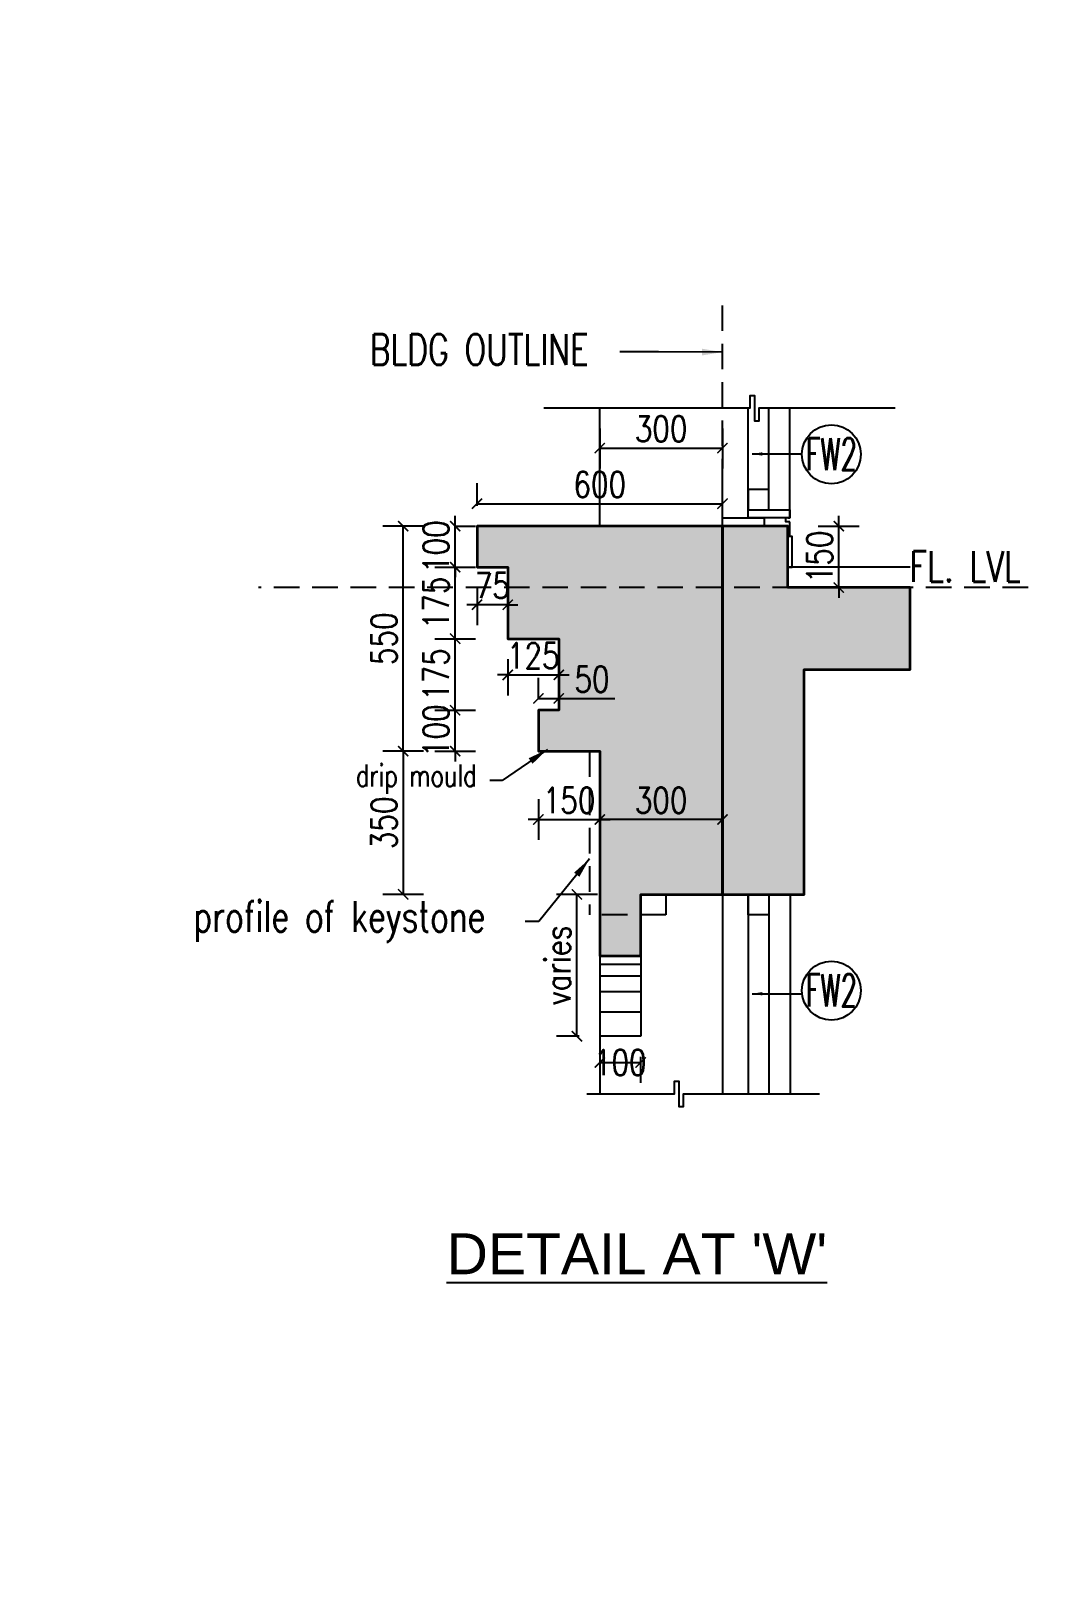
# Model space of a CAD drawing. Header units: millimetres. Extents: x 1066295 to 1300022, y -5734212 to -5454663.
# Drawn here: x 1079466 to 1081984, y -5616257 to -5612473 of the extents above; entities that cross this region are included whole.
import ezdxf
from ezdxf.enums import TextEntityAlignment as Align

# ---------------------------------------------------------------- set-up
doc = ezdxf.new("R2010")
doc.units = ezdxf.units.MM
doc.header["$LTSCALE"] = 1000
doc.header["$MEASUREMENT"] = 0
for name, pattern in [('AUDIT_D_120904163729-0', [0]), ('T9_PROFILE SECTIONS$0$HIDDEN', [0.375, 0.25, -0.125]), ('T9_PROFILE SECTIONS$0$T10(T7 IS SIMILAR BUT MIRROR) - DIMENSION & TEXTING$0$HIDDEN', [0.375, 0.25, -0.125])]:
    doc.linetypes.add(name, pattern=pattern)
doc.layers.get('0').update_dxf_attribs({"linetype": 'AUDIT_D_120904163729-0'})
for name, color, linetype in [('T9_PROFILE SECTIONS$0$A-DETAIL MARKERS', 52, 'T9_PROFILE SECTIONS$0$HIDDEN'), ('T9_PROFILE SECTIONS$0$A-RSP DOOR NO', 4, 'Continuous'), ('T9_PROFILE SECTIONS$0$DIMDETAIL', 8, 'Continuous'), ('T9_PROFILE SECTIONS$0$HATCH 150', 8, 'Continuous'), ('T9_PROFILE SECTIONS$0$T10(T7 IS SIMILAR BUT MIRROR) - DIMENSION & TEXTING$0$A-DIMENSIONS', 2, 'T9_PROFILE SECTIONS$0$T10(T7 IS SIMILAR BUT MIRROR) - DIMENSION & TEXTING$0$HIDDEN')]:
    doc.layers.add(name, color=color, linetype=linetype)
doc.layers.add('T9_PROFILE SECTIONS$0$A-SLAB', color=3, linetype='Continuous', lineweight=35)
doc.styles.add('T9_PROFILE SECTIONS$0$AMISH', font='arial.ttf')
doc.styles.add('T9_PROFILE SECTIONS$0$B-AR-ANNO-E DECK FLOOR$0$DIMTEXT', font='SIMPLEX.shx', dxfattribs={"width": 0.75})
doc.styles.add('T9_PROFILE SECTIONS$0$DIM150', font='SIMPLEX.shx', dxfattribs={"width": 0.6})
doc.styles.add('T9_PROFILE SECTIONS$0$text-cmn', font='romans.shx', dxfattribs={"width": 0.8})
doc.dimstyles.new('T9_PROFILE SECTIONS$0$DIM 1-25', dxfattribs={"dimscale": 25, "dimtxt": 2.5, "dimasz": 1, "dimexe": 2, "dimexo": 2, "dimtad": 1, "dimdec": 0, "dimdsep": 46, "dimtxsty": 'T9_PROFILE SECTIONS$0$text-cmn', "dimblk": 'T9_PROFILE SECTIONS$0$_ArchTick', "dimcen": 2, "dimclrd": 1, "dimclre": 1, "dimclrt": 2, "dimadec": 0, "dimazin": 0, "dimtfac": 1, "dimtdec": 0, "dimtix": 1, "dimtmove": 0, "dimatfit": 3, "dimfxl": 2, "dimfxlon": 1, "dimlwd": -1, "dimlwe": -1, "dimarcsym": 0})

# ---------------------------------------------------------------- blocks, each defined once
blk = doc.blocks.new('T9_PROFILE SECTIONS$0$_ArchTick')
at = {"color": 0, "linetype": 'ByBlock', "const_width": 0.15}
blk.add_lwpolyline([(-0.5, -0.5), (0.5, 0.5)], dxfattribs=at)
blk = doc.blocks.new('*D461')
at = {"layer": 'T9_PROFILE SECTIONS$0$DIMDETAIL', "color": 1, "linetype": 'ByBlock', "transparency": 16777216}
for p, q in [((1082596.2, -5612184.9), (1082496.2, -5612184.9)), ((1082546.2, -5612531.8), (1082546.2, -5612184.9)), ((1082552.1, -5612531.8), (1082496.2, -5612531.8))]:
    blk.add_line(p, q, dxfattribs=at)
at = {"layer": 'T9_PROFILE SECTIONS$0$DIMDETAIL', "color": 1, "linetype": 'ByBlock', "transparency": 16777216, "xscale": 25, "yscale": 25, "zscale": 25}
for p, rotation in [((1082546.2, -5612184.9), 90), ((1082546.2, -5612531.8), 270)]:
    blk.add_blockref('T9_PROFILE SECTIONS$0$_ArchTick', p, dxfattribs=dict(at, rotation=rotation))
at = {"layer": 'T9_PROFILE SECTIONS$0$DIMDETAIL', "color": 7, "linetype": 'ByBlock', "transparency": 16777216, "insert": (1082499.3, -5612358.3), "char_height": 62.5, "attachment_point": 5, "rotation": 90, "style": 'T9_PROFILE SECTIONS$0$text-cmn'}
blk.add_mtext('varies', dxfattribs=at)
blk = doc.blocks.new('*D462')
at = {"layer": 'T9_PROFILE SECTIONS$0$DIMDETAIL', "color": 1, "linetype": 'ByBlock', "transparency": 16777216}
for p, q in [((1082171.5, -5611284.9), (1082071.5, -5611284.9)), ((1082121.5, -5611834.9), (1082121.5, -5611284.9)), ((1082171.5, -5611834.9), (1082071.5, -5611834.9))]:
    blk.add_line(p, q, dxfattribs=at)
at = {"layer": 'T9_PROFILE SECTIONS$0$DIMDETAIL', "color": 1, "linetype": 'ByBlock', "transparency": 16777216, "xscale": 25, "yscale": 25, "zscale": 25}
for p, rotation in [((1082121.5, -5611284.9), 90), ((1082121.5, -5611834.9), 270)]:
    blk.add_blockref('T9_PROFILE SECTIONS$0$_ArchTick', p, dxfattribs=dict(at, rotation=rotation))
at = {"layer": 'T9_PROFILE SECTIONS$0$DIMDETAIL', "color": 7, "linetype": 'ByBlock', "transparency": 16777216, "insert": (1082074.7, -5611559.9), "char_height": 62.5, "attachment_point": 5, "rotation": 90, "style": 'T9_PROFILE SECTIONS$0$text-cmn'}
blk.add_mtext('550', dxfattribs=at)
blk = doc.blocks.new('*D463')
at = {"layer": 'T9_PROFILE SECTIONS$0$DIMDETAIL', "color": 1, "linetype": 'ByBlock', "transparency": 16777216}
for p, q in [((1082302, -5611234.9), (1082302, -5611179.9)), ((1082902, -5611230.9), (1082902, -5611179.9)), ((1082302, -5611229.9), (1082902, -5611229.9))]:
    blk.add_line(p, q, dxfattribs=at)
at = {"layer": 'T9_PROFILE SECTIONS$0$DIMDETAIL', "color": 1, "linetype": 'ByBlock', "transparency": 16777216, "xscale": 25, "yscale": 25, "zscale": 25, "rotation": 180}
blk.add_blockref('T9_PROFILE SECTIONS$0$_ArchTick', (1082302, -5611229.9), dxfattribs=at)
at = {"layer": 'T9_PROFILE SECTIONS$0$DIMDETAIL', "color": 1, "linetype": 'ByBlock', "transparency": 16777216, "xscale": 25, "yscale": 25, "zscale": 25}
blk.add_blockref('T9_PROFILE SECTIONS$0$_ArchTick', (1082902, -5611229.9), dxfattribs=at)
at = {"layer": 'T9_PROFILE SECTIONS$0$DIMDETAIL', "color": 7, "linetype": 'ByBlock', "transparency": 16777216, "insert": (1082602, -5611183), "char_height": 62.5, "attachment_point": 5, "style": 'T9_PROFILE SECTIONS$0$text-cmn'}
blk.add_mtext('600', dxfattribs=at)
blk = doc.blocks.new('*D464')
at = {"layer": 'T9_PROFILE SECTIONS$0$DIMDETAIL', "color": 1, "linetype": 'ByBlock', "transparency": 16777216}
for p, q in [((1082602, -5611045.8), (1082602, -5611143.9)), ((1082902, -5611045.8), (1082902, -5611143.9)), ((1082602, -5611093.9), (1082902, -5611093.9))]:
    blk.add_line(p, q, dxfattribs=at)
at = {"layer": 'T9_PROFILE SECTIONS$0$DIMDETAIL', "color": 1, "linetype": 'ByBlock', "transparency": 16777216, "xscale": 25, "yscale": 25, "zscale": 25, "rotation": 180}
blk.add_blockref('T9_PROFILE SECTIONS$0$_ArchTick', (1082602, -5611093.9), dxfattribs=at)
at = {"layer": 'T9_PROFILE SECTIONS$0$DIMDETAIL', "color": 1, "linetype": 'ByBlock', "transparency": 16777216, "xscale": 25, "yscale": 25, "zscale": 25}
blk.add_blockref('T9_PROFILE SECTIONS$0$_ArchTick', (1082902, -5611093.9), dxfattribs=at)
at = {"layer": 'T9_PROFILE SECTIONS$0$DIMDETAIL', "color": 7, "linetype": 'ByBlock', "transparency": 16777216, "insert": (1082752, -5611047), "char_height": 62.5, "attachment_point": 5, "style": 'T9_PROFILE SECTIONS$0$text-cmn'}
blk.add_mtext('300', dxfattribs=at)
blk = doc.blocks.new('*D465')
at = {"layer": 'T9_PROFILE SECTIONS$0$DIMDETAIL', "color": 1, "linetype": 'ByBlock', "transparency": 16777216}
for p, q in [((1082198.5, -5611734.9), (1082298.5, -5611734.9)), ((1082248.5, -5611734.9), (1082248.5, -5611709.9)), ((1082248.5, -5611834.9), (1082248.5, -5611734.9)), ((1082198.5, -5611834.9), (1082298.5, -5611834.9)), ((1082248.5, -5611834.9), (1082248.5, -5611859.9))]:
    blk.add_line(p, q, dxfattribs=at)
at = {"layer": 'T9_PROFILE SECTIONS$0$DIMDETAIL', "color": 1, "linetype": 'ByBlock', "transparency": 16777216, "xscale": 25, "yscale": 25, "zscale": 25}
for p, rotation in [((1082248.5, -5611734.9), 270), ((1082248.5, -5611834.9), 90)]:
    blk.add_blockref('T9_PROFILE SECTIONS$0$_ArchTick', p, dxfattribs=dict(at, rotation=rotation))
at = {"layer": 'T9_PROFILE SECTIONS$0$DIMDETAIL', "color": 7, "linetype": 'ByBlock', "transparency": 16777216, "insert": (1082201.7, -5611784.9), "char_height": 62.5, "attachment_point": 5, "rotation": 90, "style": 'T9_PROFILE SECTIONS$0$text-cmn'}
blk.add_mtext('100', dxfattribs=at)
blk = doc.blocks.new('*D466')
at = {"layer": 'T9_PROFILE SECTIONS$0$DIMDETAIL', "color": 1, "linetype": 'ByBlock', "transparency": 16777216}
for p, q in [((1082198.5, -5611559.9), (1082298.5, -5611559.9)), ((1082248.5, -5611734.9), (1082248.5, -5611559.9)), ((1082198.5, -5611734.9), (1082298.5, -5611734.9))]:
    blk.add_line(p, q, dxfattribs=at)
at = {"layer": 'T9_PROFILE SECTIONS$0$DIMDETAIL', "color": 1, "linetype": 'ByBlock', "transparency": 16777216, "xscale": 25, "yscale": 25, "zscale": 25}
for p, rotation in [((1082248.5, -5611559.9), 90), ((1082248.5, -5611734.9), 270)]:
    blk.add_blockref('T9_PROFILE SECTIONS$0$_ArchTick', p, dxfattribs=dict(at, rotation=rotation))
at = {"layer": 'T9_PROFILE SECTIONS$0$DIMDETAIL', "color": 7, "linetype": 'ByBlock', "transparency": 16777216, "insert": (1082201.7, -5611647.4), "char_height": 62.5, "attachment_point": 5, "rotation": 90, "style": 'T9_PROFILE SECTIONS$0$text-cmn'}
blk.add_mtext('175', dxfattribs=at)
blk = doc.blocks.new('*D467')
at = {"layer": 'T9_PROFILE SECTIONS$0$DIMDETAIL', "color": 1, "linetype": 'ByBlock', "transparency": 16777216}
for p, q in [((1082198.5, -5611384.9), (1082298.5, -5611384.9)), ((1082248.5, -5611559.9), (1082248.5, -5611384.9)), ((1082198.5, -5611559.9), (1082298.5, -5611559.9))]:
    blk.add_line(p, q, dxfattribs=at)
at = {"layer": 'T9_PROFILE SECTIONS$0$DIMDETAIL', "color": 1, "linetype": 'ByBlock', "transparency": 16777216, "xscale": 25, "yscale": 25, "zscale": 25}
for p, rotation in [((1082248.5, -5611384.9), 90), ((1082248.5, -5611559.9), 270)]:
    blk.add_blockref('T9_PROFILE SECTIONS$0$_ArchTick', p, dxfattribs=dict(at, rotation=rotation))
at = {"layer": 'T9_PROFILE SECTIONS$0$DIMDETAIL', "color": 7, "linetype": 'ByBlock', "transparency": 16777216, "insert": (1082201.7, -5611472.4), "char_height": 62.5, "attachment_point": 5, "rotation": 90, "style": 'T9_PROFILE SECTIONS$0$text-cmn'}
blk.add_mtext('175', dxfattribs=at)
blk = doc.blocks.new('*D468')
at = {"layer": 'T9_PROFILE SECTIONS$0$DIMDETAIL', "color": 1, "linetype": 'ByBlock', "transparency": 16777216}
for p, q in [((1082248.5, -5611284.9), (1082248.5, -5611259.9)), ((1082248.5, -5611284.9), (1082298.5, -5611284.9)), ((1082248.5, -5611384.9), (1082248.5, -5611284.9)), ((1082248.5, -5611384.9), (1082298.5, -5611384.9)), ((1082248.5, -5611384.9), (1082248.5, -5611409.9))]:
    blk.add_line(p, q, dxfattribs=at)
at = {"layer": 'T9_PROFILE SECTIONS$0$DIMDETAIL', "color": 1, "linetype": 'ByBlock', "transparency": 16777216, "xscale": 25, "yscale": 25, "zscale": 25}
for p, rotation in [((1082248.5, -5611284.9), 270), ((1082248.5, -5611384.9), 90)]:
    blk.add_blockref('T9_PROFILE SECTIONS$0$_ArchTick', p, dxfattribs=dict(at, rotation=rotation))
at = {"layer": 'T9_PROFILE SECTIONS$0$DIMDETAIL', "color": 7, "linetype": 'ByBlock', "transparency": 16777216, "insert": (1082201.7, -5611334.9), "char_height": 62.5, "attachment_point": 5, "rotation": 90, "style": 'T9_PROFILE SECTIONS$0$text-cmn'}
blk.add_mtext('100', dxfattribs=at)
blk = doc.blocks.new('*D469')
at = {"layer": 'T9_PROFILE SECTIONS$0$DIMDETAIL', "color": 1, "linetype": 'ByBlock', "transparency": 16777216}
for p, q in [((1082602.1, -5611951.9), (1082602.1, -5612051.9)), ((1082902, -5611951.9), (1082902, -5612051.9)), ((1082902, -5612001.9), (1082602.1, -5612001.9))]:
    blk.add_line(p, q, dxfattribs=at)
at = {"layer": 'T9_PROFILE SECTIONS$0$DIMDETAIL', "color": 1, "linetype": 'ByBlock', "transparency": 16777216, "xscale": 25, "yscale": 25, "zscale": 25, "rotation": 180}
blk.add_blockref('T9_PROFILE SECTIONS$0$_ArchTick', (1082602.1, -5612001.9), dxfattribs=at)
at = {"layer": 'T9_PROFILE SECTIONS$0$DIMDETAIL', "color": 1, "linetype": 'ByBlock', "transparency": 16777216, "xscale": 25, "yscale": 25, "zscale": 25}
blk.add_blockref('T9_PROFILE SECTIONS$0$_ArchTick', (1082902, -5612001.9), dxfattribs=at)
at = {"layer": 'T9_PROFILE SECTIONS$0$DIMDETAIL', "color": 7, "linetype": 'ByBlock', "transparency": 16777216, "insert": (1082752, -5611955), "char_height": 62.5, "attachment_point": 5, "style": 'T9_PROFILE SECTIONS$0$text-cmn'}
blk.add_mtext('300', dxfattribs=at)
blk = doc.blocks.new('*D470')
at = {"layer": 'T9_PROFILE SECTIONS$0$DIMDETAIL', "color": 1, "linetype": 'ByBlock', "transparency": 16777216}
for p, q in [((1082452, -5611951.9), (1082452, -5612051.9)), ((1082602.1, -5611951.9), (1082602.1, -5612051.9)), ((1082452, -5612001.9), (1082427, -5612001.9)), ((1082452, -5612001.9), (1082602.1, -5612001.9)), ((1082602.1, -5612001.9), (1082627.1, -5612001.9))]:
    blk.add_line(p, q, dxfattribs=at)
at = {"layer": 'T9_PROFILE SECTIONS$0$DIMDETAIL', "color": 1, "linetype": 'ByBlock', "transparency": 16777216, "xscale": 25, "yscale": 25, "zscale": 25}
blk.add_blockref('T9_PROFILE SECTIONS$0$_ArchTick', (1082452, -5612001.9), dxfattribs=at)
at = {"layer": 'T9_PROFILE SECTIONS$0$DIMDETAIL', "color": 1, "linetype": 'ByBlock', "transparency": 16777216, "xscale": 25, "yscale": 25, "zscale": 25, "rotation": 180}
blk.add_blockref('T9_PROFILE SECTIONS$0$_ArchTick', (1082602.1, -5612001.9), dxfattribs=at)
at = {"layer": 'T9_PROFILE SECTIONS$0$DIMDETAIL', "color": 7, "linetype": 'ByBlock', "transparency": 16777216, "insert": (1082527, -5611955), "char_height": 62.5, "attachment_point": 5, "style": 'T9_PROFILE SECTIONS$0$text-cmn'}
blk.add_mtext('150', dxfattribs=at)
blk = doc.blocks.new('*D471')
at = {"layer": 'T9_PROFILE SECTIONS$0$DIMDETAIL', "color": 1, "linetype": 'ByBlock', "transparency": 16777216}
for p, q in [((1082452, -5611705.9), (1082452, -5611655.9)), ((1082502, -5611705.9), (1082502, -5611655.9)), ((1082452, -5611705.9), (1082502, -5611705.9)), ((1082502, -5611705.9), (1082639.2, -5611705.9))]:
    blk.add_line(p, q, dxfattribs=at)
at = {"layer": 'T9_PROFILE SECTIONS$0$DIMDETAIL', "color": 1, "linetype": 'ByBlock', "transparency": 16777216, "xscale": 25, "yscale": 25, "zscale": 25, "rotation": 180}
blk.add_blockref('T9_PROFILE SECTIONS$0$_ArchTick', (1082452, -5611705.9), dxfattribs=at)
at = {"layer": 'T9_PROFILE SECTIONS$0$DIMDETAIL', "color": 1, "linetype": 'ByBlock', "transparency": 16777216, "xscale": 25, "yscale": 25, "zscale": 25}
blk.add_blockref('T9_PROFILE SECTIONS$0$_ArchTick', (1082502, -5611705.9), dxfattribs=at)
at = {"layer": 'T9_PROFILE SECTIONS$0$DIMDETAIL', "color": 7, "linetype": 'ByBlock', "transparency": 16777216, "insert": (1082583.1, -5611659), "char_height": 62.5, "attachment_point": 5, "style": 'T9_PROFILE SECTIONS$0$text-cmn'}
blk.add_mtext('50', dxfattribs=at)
blk = doc.blocks.new('*D472')
at = {"layer": 'T9_PROFILE SECTIONS$0$DIMDETAIL', "color": 1, "linetype": 'ByBlock', "transparency": 16777216}
for p, q in [((1082377, -5611609.9), (1082377, -5611698.4)), ((1082502, -5611609.9), (1082502, -5611698.4)), ((1082377, -5611648.4), (1082352, -5611648.4)), ((1082377, -5611648.4), (1082502, -5611648.4)), ((1082502, -5611648.4), (1082527, -5611648.4))]:
    blk.add_line(p, q, dxfattribs=at)
at = {"layer": 'T9_PROFILE SECTIONS$0$DIMDETAIL', "color": 1, "linetype": 'ByBlock', "transparency": 16777216, "xscale": 25, "yscale": 25, "zscale": 25}
blk.add_blockref('T9_PROFILE SECTIONS$0$_ArchTick', (1082377, -5611648.4), dxfattribs=at)
at = {"layer": 'T9_PROFILE SECTIONS$0$DIMDETAIL', "color": 1, "linetype": 'ByBlock', "transparency": 16777216, "xscale": 25, "yscale": 25, "zscale": 25, "rotation": 180}
blk.add_blockref('T9_PROFILE SECTIONS$0$_ArchTick', (1082502, -5611648.4), dxfattribs=at)
at = {"layer": 'T9_PROFILE SECTIONS$0$DIMDETAIL', "color": 7, "linetype": 'ByBlock', "transparency": 16777216, "insert": (1082439.5, -5611601.5), "char_height": 62.5, "attachment_point": 5, "style": 'T9_PROFILE SECTIONS$0$text-cmn'}
blk.add_mtext('125', dxfattribs=at)
blk = doc.blocks.new('*D473')
at = {"layer": 'T9_PROFILE SECTIONS$0$DIMDETAIL', "color": 1, "linetype": 'ByBlock', "transparency": 16777216}
for p, q in [((1082302, -5611434.9), (1082302, -5611526.9)), ((1082377, -5611434.9), (1082377, -5611526.9)), ((1082302, -5611476.9), (1082277, -5611476.9)), ((1082377, -5611476.9), (1082302, -5611476.9)), ((1082377, -5611476.9), (1082402, -5611476.9))]:
    blk.add_line(p, q, dxfattribs=at)
at = {"layer": 'T9_PROFILE SECTIONS$0$DIMDETAIL', "color": 1, "linetype": 'ByBlock', "transparency": 16777216, "xscale": 25, "yscale": 25, "zscale": 25}
blk.add_blockref('T9_PROFILE SECTIONS$0$_ArchTick', (1082302, -5611476.9), dxfattribs=at)
at = {"layer": 'T9_PROFILE SECTIONS$0$DIMDETAIL', "color": 1, "linetype": 'ByBlock', "transparency": 16777216, "xscale": 25, "yscale": 25, "zscale": 25, "rotation": 180}
blk.add_blockref('T9_PROFILE SECTIONS$0$_ArchTick', (1082377, -5611476.9), dxfattribs=at)
at = {"layer": 'T9_PROFILE SECTIONS$0$DIMDETAIL', "color": 7, "linetype": 'ByBlock', "transparency": 16777216, "insert": (1082339.5, -5611430), "char_height": 62.5, "attachment_point": 5, "style": 'T9_PROFILE SECTIONS$0$text-cmn'}
blk.add_mtext('75', dxfattribs=at)
blk = doc.blocks.new('T9_PROFILE SECTIONS$0$Door-Tag')
at = {"layer": 'T9_PROFILE SECTIONS$0$A-RSP DOOR NO'}
blk.add_circle((0, 0.0009), 0.16, dxfattribs=at)
at = {"layer": 'T9_PROFILE SECTIONS$0$A-RSP DOOR NO', "style": 'T9_PROFILE SECTIONS$0$DIM150', "width": 0.6}
blk.add_attdef('DOOR-NO', text='', height=0.16, dxfattribs=at).set_placement((258.6178, 64.0008), align=Align.MIDDLE_CENTER)
blk = doc.blocks.new('*D474')
at = {"layer": 'T9_PROFILE SECTIONS$0$DIMDETAIL', "color": 1, "linetype": 'ByBlock', "transparency": 16777216}
for p, q in [((1082602.1, -5612581.8), (1082602.1, -5612646)), ((1082602.1, -5612596), (1082702, -5612596)), ((1082702, -5612581.8), (1082702, -5612646))]:
    blk.add_line(p, q, dxfattribs=at)
at = {"layer": 'T9_PROFILE SECTIONS$0$DIMDETAIL', "color": 1, "linetype": 'ByBlock', "transparency": 16777216, "xscale": 25, "yscale": 25, "zscale": 25, "rotation": 180}
blk.add_blockref('T9_PROFILE SECTIONS$0$_ArchTick', (1082602.1, -5612596), dxfattribs=at)
at = {"layer": 'T9_PROFILE SECTIONS$0$DIMDETAIL', "color": 1, "linetype": 'ByBlock', "transparency": 16777216, "xscale": 25, "yscale": 25, "zscale": 25}
blk.add_blockref('T9_PROFILE SECTIONS$0$_ArchTick', (1082702, -5612596), dxfattribs=at)
at = {"layer": 'T9_PROFILE SECTIONS$0$DIMDETAIL', "color": 7, "linetype": 'ByBlock', "transparency": 16777216, "insert": (1082652.1, -5612596), "char_height": 62.5, "attachment_point": 5, "style": 'T9_PROFILE SECTIONS$0$text-cmn'}
blk.add_mtext('100', dxfattribs=at)
blk = doc.blocks.new('*D475')
at = {"layer": 'T9_PROFILE SECTIONS$0$DIMDETAIL', "color": 1, "linetype": 'ByBlock', "transparency": 16777216}
for p, q in [((1083136.3, -5611284.9), (1083236.3, -5611284.9)), ((1083186.3, -5611284.9), (1083186.3, -5611259.9)), ((1083186.3, -5611434.9), (1083186.3, -5611284.9)), ((1083186.3, -5611434.9), (1083236.3, -5611434.9)), ((1083186.3, -5611434.9), (1083186.3, -5611459.9))]:
    blk.add_line(p, q, dxfattribs=at)
at = {"layer": 'T9_PROFILE SECTIONS$0$DIMDETAIL', "color": 1, "linetype": 'ByBlock', "transparency": 16777216, "xscale": 25, "yscale": 25, "zscale": 25}
for p, rotation in [((1083186.3, -5611284.9), 270), ((1083186.3, -5611434.9), 90)]:
    blk.add_blockref('T9_PROFILE SECTIONS$0$_ArchTick', p, dxfattribs=dict(at, rotation=rotation))
at = {"layer": 'T9_PROFILE SECTIONS$0$DIMDETAIL', "color": 7, "linetype": 'ByBlock', "transparency": 16777216, "insert": (1083139.5, -5611359.9), "char_height": 62.5, "attachment_point": 5, "rotation": 90, "style": 'T9_PROFILE SECTIONS$0$text-cmn'}
blk.add_mtext('150', dxfattribs=at)
blk = doc.blocks.new('*D476')
at = {"layer": 'T9_PROFILE SECTIONS$0$DIMDETAIL', "color": 1, "linetype": 'ByBlock', "transparency": 16777216}
for p, q in [((1082171.5, -5611834.9), (1082071.5, -5611834.9)), ((1082121.5, -5611834.9), (1082121.5, -5612184.9)), ((1082171.5, -5612184.9), (1082071.5, -5612184.9))]:
    blk.add_line(p, q, dxfattribs=at)
at = {"layer": 'T9_PROFILE SECTIONS$0$DIMDETAIL', "color": 1, "linetype": 'ByBlock', "transparency": 16777216, "xscale": 25, "yscale": 25, "zscale": 25}
for p, rotation in [((1082121.5, -5611834.9), 90), ((1082121.5, -5612184.9), 270)]:
    blk.add_blockref('T9_PROFILE SECTIONS$0$_ArchTick', p, dxfattribs=dict(at, rotation=rotation))
at = {"layer": 'T9_PROFILE SECTIONS$0$DIMDETAIL', "color": 7, "linetype": 'ByBlock', "transparency": 16777216, "insert": (1082074.7, -5612009.9), "char_height": 62.5, "attachment_point": 5, "rotation": 90, "style": 'T9_PROFILE SECTIONS$0$text-cmn'}
blk.add_mtext('350', dxfattribs=at)
blk = doc.blocks.new('T9_PROFILE SECTIONS')
at = {"layer": 'T9_PROFILE SECTIONS$0$HATCH 150'}
h = blk.add_hatch(dxfattribs=at)
h.set_pattern_fill('AR-SAND', color=8, scale=10, angle=450)
h.set_pattern_definition([(217.5, (-4589306.009, -7072981.725), (0.62993358, -19.26823769), [0, -15.2, 0, -17, 0, -16.25]), (187.5, (-4589306.009, -7072981.725), (-17.69776705, -28.22146065), [0, -8.2, 0, -13.7, 0, -5.25]), (147.5, (-4589293.709, -7072981.725), (-31.141418618, -0.056590535), [0, -5, 0, -18, 0, -23.5]), (137.5, (-4589293.709, -7072981.725), (-30.06126605, -8.77675565), [0, -2.5, 0, -11.8, 0, -13.5])])
h.paths.add_polyline_path([(1082901.9953, -5611284.8751), (1082302.0264, -5611284.8598), (1082302.0264, -5611384.8827), (1082376.9968, -5611384.8827), (1082376.9968, -5611559.8831), (1082501.9968, -5611559.8831), (1082501.9968, -5611734.8817), (1082451.9968, -5611734.8756), (1082451.9862, -5611834.8822), (1082602.0612, -5611834.8822), (1082602.0612, -5612335.2361), (1082702.0427, -5612335.2377), (1082702.0428, -5612184.8788), (1082902.0498, -5612184.8788)])
h = blk.add_hatch(color=8, dxfattribs=at)
h.dxf.hatch_style = 1
h.paths.add_polyline_path([(1083360.458, -5611434.8822), (1083062.0427, -5611434.8822), (1083062.0797, -5611284.8822), (1082901.9953, -5611284.8713), (1082902.0427, -5612184.8822), (1083102.0427, -5612184.8822), (1083102.0427, -5611634.8822), (1083360.458, -5611634.8822)])
at = {"color": 8, "linetype": 'T9_PROFILE SECTIONS$0$HIDDEN', "ltscale": 0.25}
for p, q in [((1082901.995, -5611838.8752), (1082901.995, -5610730.8751)), ((1083649.2561, -5611434.8821), (1081768.0566, -5611434.8821))]:
    blk.add_line(p, q, dxfattribs=at)
for points in [[(1082577.0612, -5611834.8822), (1082577.0612, -5612234.8788)], [(1082763.5428, -5612184.8788), (1082763.5428, -5612234.8788), (1082577.0612, -5612234.8788)]]:
    blk.add_lwpolyline(points, dxfattribs=at)
at = {"layer": 'T9_PROFILE SECTIONS$0$A-SLAB', "linetype": 'ByBlock'}
for points in [[(1082901.9953, -5611284.8751), (1082302.0264, -5611284.8598), (1082302.0264, -5611384.8827), (1082376.9968, -5611384.8827), (1082376.9968, -5611559.8831), (1082501.9968, -5611559.8831), (1082501.9968, -5611734.8817), (1082451.9968, -5611734.8756), (1082451.9862, -5611834.8822), (1082602.0612, -5611834.8822), (1082602.0612, -5612335.2361), (1082702.0427, -5612335.2377), (1082702.0428, -5612184.8788), (1082902.0498, -5612184.8788)], [(1083360.458, -5611434.8822), (1083062.0427, -5611434.8822), (1083062.0797, -5611284.8822), (1082901.9953, -5611284.8713), (1082902.0427, -5612184.8822), (1083102.0427, -5612184.8822), (1083102.0427, -5611634.8822), (1083360.458, -5611634.8822)]]:
    blk.add_lwpolyline(points, close=True, dxfattribs=at)
at = {"layer": 'T9_PROFILE SECTIONS$0$DIMDETAIL', "linetype": 'ByBlock'}
for p, q in [((1082602.0109, -5611284.8675), (1082602.0026, -5610995.808)), ((1082964.9735, -5611244.814), (1082964.9735, -5610995.808)), ((1083014.9735, -5611244.814), (1083014.9735, -5610995.8821)), ((1083067.0581, -5611264.8042), (1083067.0581, -5610995.8821)), ((1082901.995, -5611284.8751), (1082901.995, -5611144.308)), ((1083360.458, -5611384.8822), (1083062.0427, -5611384.8822)), ((1082902.0427, -5612184.8822), (1082902.0427, -5612672.3821)), ((1082902.0427, -5612184.8822), (1082902.0427, -5612285.3882)), ((1082965.0212, -5612184.8822), (1082965.0212, -5612672.3821)), ((1083015.0212, -5612184.8822), (1083015.0212, -5612672.3821)), ((1083067.1058, -5612184.8822), (1083067.1058, -5612672.3821)), ((1082602.0612, -5612335.2361), (1082602.0612, -5612672.308)), ((1082702.0427, -5612335.2377), (1082702.0427, -5612531.808)), ((1082602.0612, -5612355.2361), (1082702.0427, -5612355.2377)), ((1082602.0612, -5612384.2361), (1082702.0427, -5612384.2377)), ((1082602.0612, -5612422.2361), (1082702.0427, -5612422.2377)), ((1082602.0612, -5612471.7361), (1082702.0427, -5612471.7377)), ((1082702.0427, -5612531.808), (1082602.0612, -5612531.808))]:
    blk.add_line(p, q, dxfattribs=at)
for points in [[(1082465.0427, -5610995.808), (1082969.5427, -5610995.808), (1082969.5427, -5610965.3821), (1082980.5427, -5610965.3821), (1082980.5427, -5611027.3821), (1082992.0427, -5611027.3821), (1082992.0427, -5610995.8821), (1083324.0427, -5610995.8821)], [(1083067.0581, -5611274.3821), (1083057.0581, -5611274.3821), (1083057.0581, -5611264.8042)], [(1083062.0797, -5611264.8042), (1083067.0581, -5611264.8042)], [(1083067.0581, -5611309.881), (1083067.0581, -5611274.3821)], [(1083062.0427, -5611384.8822), (1083072.0427, -5611384.8822), (1083072.0427, -5611309.8822), (1083062.0735, -5611309.8797)], [(1082570.0427, -5612672.308), (1082784.5427, -5612672.308), (1082784.5427, -5612641.8821), (1082795.5427, -5612641.8821), (1082795.5427, -5612703.8821), (1082807.0427, -5612703.8821), (1082807.0427, -5612672.3821), (1083139.0427, -5612672.3821)]]:
    blk.add_lwpolyline(points, dxfattribs=at)
for points in [[(1082964.9735, -5611244.814), (1083014.9735, -5611244.814), (1083014.9735, -5611194.814), (1082964.9735, -5611194.814)], [(1082965.0427, -5611244.814), (1083067.0581, -5611244.814), (1083067.0581, -5611264.8042), (1082965.0427, -5611264.8042)], [(1082901.9953, -5611264.8811), (1083004.0322, -5611264.8811), (1083004.0322, -5611284.8713), (1082901.9953, -5611284.8713)], [(1082965.0212, -5612184.8822), (1083015.0212, -5612184.8822), (1083015.0212, -5612234.8822), (1082965.0212, -5612234.8822)]]:
    blk.add_lwpolyline(points, close=True, dxfattribs=at)
at = {"layer": 'T9_PROFILE SECTIONS$0$T10(T7 IS SIMILAR BUT MIRROR) - DIMENSION & TEXTING$0$A-DIMENSIONS', "linetype": 'ByBlock'}
blk.add_circle((1080913.8262, -5610921.0339), 12874.0202, dxfattribs=at)
at = {"layer": 'T9_PROFILE SECTIONS$0$A-RSP DOOR NO'}
ref = blk.add_blockref('T9_PROFILE SECTIONS$0$Door-Tag', (1083168.3436, -5611108.8047), dxfattribs=dict(at, xscale=450, yscale=450, zscale=450, rotation=180))
ref.add_attrib('DOOR-NO', 'FW2', dxfattribs={"height": 78.75, "style": 'T9_PROFILE SECTIONS$0$DIM150', "width": 0.6}).set_placement((1083168.3436, -5611108.8047), align=Align.MIDDLE_CENTER)
ref = blk.add_blockref('T9_PROFILE SECTIONS$0$Door-Tag', (1083168.3436, -5612419.6668), dxfattribs=dict(at, xscale=450, yscale=450, zscale=450, rotation=180))
ref.add_attrib('DOOR-NO', 'FW2', dxfattribs={"height": 78.75, "style": 'T9_PROFILE SECTIONS$0$DIM150', "width": 0.6}).set_placement((1083168.3436, -5612419.6668), align=Align.MIDDLE_CENTER)
at = {"layer": 'T9_PROFILE SECTIONS$0$A-DETAIL MARKERS', "color": 7, "linetype": 'ByBlock', "insert": (1081667.0407, -5613013.5102), "char_height": 100, "attachment_point": 1, "style": 'T9_PROFILE SECTIONS$0$AMISH'}
blk.add_mtext_dynamic_manual_height_columns("\\pi560.70157;{\\LDETAIL AT 'W'}", width=2034.5, gutter_width=500, heights=[0], dxfattribs=at)
at = {"layer": 'T9_PROFILE SECTIONS$0$DIMDETAIL', "color": 7, "style": 'T9_PROFILE SECTIONS$0$B-AR-ANNO-E DECK FLOOR$0$DIMTEXT', "width": 0.75}
for s, height, p in [('BLDG OUTLINE', 75, (1082040.0786, -5610890.5105)), ('FL. LVL', 75, (1083359.1244, -5611420.7024, 0.5687)), ('drip mould', 54, (1082006.0692, -5611921.4624, -0.4094)), ('profile of keystone', 75, (1081608.9926, -5612276.2706))]:
    blk.add_text(s, height=height, dxfattribs=at).set_placement(p)
at = {"layer": 'T9_PROFILE SECTIONS$0$DIMDETAIL', "linetype": 'ByBlock'}
for base, p1, p2, picture, middle in [((1082901.995, -5611093.8821), (1082602.0026, -5610995.808), (1082901.995, -5610995.808), '*D464', (1082751.9988, -5611047.0071)), ((1082901.995, -5611229.8821), (1082302.0264, -5611284.8822), (1082901.995, -5611280.8821), '*D463', (1082602.0107, -5611183.0071)), ((1082302.0264, -5611476.8821), (1082376.9968, -5611384.8827), (1082302.0264, -5611384.8827), '*D473', (1082339.5116, -5611430.0071)), ((1082501.9968, -5611648.3821), (1082376.9968, -5611559.8831), (1082501.9968, -5611559.8831), '*D472', (1082439.4968, -5611601.5071)), ((1082602.0612, -5612001.8821), (1082451.9862, -5611834.8822), (1082602.0612, -5611834.8822), '*D470', (1082527.0237, -5611955.0071)), ((1082602.0612, -5612001.8821), (1082902.0301, -5611859.9792), (1082602.0612, -5611859.9792), '*D469', (1082752.0457, -5611955.0071))]:
    dim = blk.add_linear_dim(base=base, p1=p1, p2=p2, dimstyle='T9_PROFILE SECTIONS$0$DIM 1-25', override={"dimclrt": 7}, dxfattribs=at)
    dim.commit()
    dim.dimension.update_dxf_attribs({"geometry": picture, "text_midpoint": middle})
for base, p1, p2, picture, middle in [((1082121.5427, -5611284.8598), (1082451.9862, -5611834.8822), (1082302.0264, -5611284.8598), '*D462', (1082074.6677, -5611559.871)), ((1082248.5427, -5611284.8822), (1082198.5427, -5611384.8822), (1082198.5427, -5611284.8822), '*D468', (1082201.6677, -5611334.8822)), ((1083186.3405, -5611284.8598), (1083136.3405, -5611434.8821), (1083005.8568, -5611284.8598), '*D475', (1083139.4655, -5611359.871)), ((1082248.5427, -5611384.8822), (1082045.3639, -5611559.8822), (1082045.3639, -5611384.8822), '*D467', (1082201.6677, -5611472.3822)), ((1082248.5427, -5611559.8822), (1082045.3636, -5611734.8822), (1082045.3639, -5611559.8822), '*D466', (1082201.6677, -5611647.3822)), ((1082248.5427, -5611734.8822), (1081995.3639, -5611834.8822), (1081995.3639, -5611734.8822), '*D465', (1082201.6677, -5611784.8822)), ((1082121.5427, -5612184.8788), (1082451.9862, -5611834.8822), (1082451.9862, -5612184.8788), '*D476', (1082074.6677, -5612009.8805))]:
    dim = blk.add_linear_dim(base=base, p1=p1, p2=p2, angle=90, dimstyle='T9_PROFILE SECTIONS$0$DIM 1-25', override={"dimclrt": 7}, dxfattribs=at)
    dim.commit()
    dim.dimension.update_dxf_attribs({"geometry": picture, "text_midpoint": middle})
dim = blk.add_linear_dim(base=(1082501.9968, -5611705.8821), p1=(1082451.9968, -5611734.8756), p2=(1082501.9968, -5611734.8756), dimstyle='T9_PROFILE SECTIONS$0$DIM 1-25', override={"dimclrt": 7}, dxfattribs=at)
dim.commit()
dim.dimension.update_dxf_attribs({"geometry": '*D471', "text_midpoint": (1082583.098, -5611705.8821), "dimtype": 128})
dim = blk.add_linear_dim(base=(1082546.1844, -5612184.8788), p1=(1082602.0612, -5612531.808), p2=(1082702.0428, -5612184.8788), angle=90, text='varies', dimstyle='T9_PROFILE SECTIONS$0$DIM 1-25', override={"dimclrt": 7}, dxfattribs=at)
dim.commit()
dim.dimension.update_dxf_attribs({"geometry": '*D461', "text_midpoint": (1082499.3094, -5612358.3434)})
dim = blk.add_linear_dim(base=(1082702.0427, -5612595.9905), p1=(1082602.0612, -5612531.808), p2=(1082702.0427, -5612531.808), angle=180, dimstyle='T9_PROFILE SECTIONS$0$DIM 1-25', override={"dimclrt": 7}, dxfattribs=at)
dim.commit()
dim.dimension.update_dxf_attribs({"geometry": '*D474', "text_midpoint": (1082652.052, -5612595.9905), "dimtype": 128, "text_rotation": 180})
at = {"layer": 'T9_PROFILE SECTIONS$0$DIMDETAIL'}
for points in [[(1082901.9949, -5610859.4612), (1082745.4439, -5610858.9612), (1082650.943, -5610858.9612)], [(1082474.1573, -5611830.5785), (1082363.761, -5611906.362), (1082332.9489, -5611906.362)], [(1082577.0612, -5612097.9612), (1082453.5006, -5612251.4924), (1082419.4684, -5612251.4924)]]:
    blk.add_leader(points, dimstyle='T9_PROFILE SECTIONS$0$DIM 1-25', override={"dimasz": 2, "dimgap": 0.625, "dimtad": 0}, dxfattribs=at)
at = {"layer": 'T9_PROFILE SECTIONS$0$DIMDETAIL', "linetype": 'ByBlock'}
for points in [[(1082974.5427, -5611108.3821), (1083095.0427, -5611108.3821)], [(1082974.5427, -5612427.8821), (1083095.0427, -5612427.8821)]]:
    blk.add_leader(points, dimstyle='T9_PROFILE SECTIONS$0$DIM 1-25', override={"dimgap": 0.625, "dimtad": 0}, dxfattribs=at)

msp = doc.modelspace()

# ---------------------------------------------------------------- block references
at = {"linetype": 'ByBlock'}
msp.add_blockref('T9_PROFILE SECTIONS', (-1745.2, -2398.4, 0.4), dxfattribs=at)

doc.saveas('drawing.dxf')
